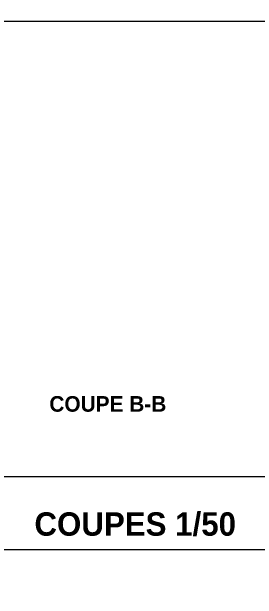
# Model space of a CAD drawing. Header units: metres. Extents: x 1.8 to 61.8, y -52.8 to -10.8.
# Drawn here: x 41.94 to 46.82, y -40.18 to -28.49 of the extents above; entities that cross this region are included whole.
import ezdxf
from ezdxf.enums import TextEntityAlignment as Align

# ---------------------------------------------------------------- set-up
doc = ezdxf.new("R2010")
doc.units = ezdxf.units.M
doc.header["$MEASUREMENT"] = 0
for name, color, linetype in [('Calque commun', 7, 'Continuous'), ('Cotations', 7, 'Continuous'), ('Textes', 7, 'Continuous')]:
    doc.layers.add(name, color=color, linetype=linetype)
doc.styles.add('Century Gothic', font='GOTHICB.TTF', dxfattribs={"height": 0.31023})
doc.styles.add('Century Gothic9', font='GOTHICB.TTF', dxfattribs={"height": 0.465345})

# ---------------------------------------------------------------- blocks, each defined once
blk = doc.blocks.new('CARTDCE')
at = {"layer": 'Calque commun', "color": 9, "linetype": 'Continuous', "lineweight": 9}
blk.add_line((20.202, 28.93), (-21.798, 28.93), dxfattribs=at)

msp = doc.modelspace()

# ---------------------------------------------------------------- linework, layer by layer
at = {"layer": 'Cotations', "color": 7, "linetype": 'Continuous', "lineweight": 9}
for p, q in [((1.764, -28.678), (61.764, -28.678)), ((51.443, -39.195), (1.764, -39.195))]:
    msp.add_line(p, q, dxfattribs=at)

# ---------------------------------------------------------------- block references
at = {"layer": 'Calque commun', "color": 0, "linetype": 'ByBlock', "lineweight": -2, "xscale": 0.5, "yscale": 0.5, "zscale": 0.5}
msp.add_blockref('CARTDCE', (51.356, -52.21), dxfattribs=at)

# ---------------------------------------------------------------- texts
at = {"layer": 'Textes', "color": 5, "linetype": 'ByBlock', "lineweight": -2}
for s, height, style, p in [('COUPE B-B', 0.3102, 'Century Gothic', (42.684, -36.137)), ('COUPES 1/50', 0.46535, 'Century Gothic9', (42.387, -38.448))]:
    msp.add_text(s, height=height, dxfattribs=dict(at, style=style)).set_placement(p, align=Align.TOP_LEFT)

# ---------------------------------------------------------------- meshes
at = {"layer": 'Calque commun', "color": 7, "linetype": 'Continuous', "lineweight": 9}
mesh = msp.add_polyface(dxfattribs=at)
corners = [(61.764, -10.766), (1.764, -10.766), (1.764, -52.766), (61.764, -52.766)]
mesh.append_faces([[corners[k] for k in face] for face in [(0, 1, 2, 3)]], dxfattribs={"color": 7})

doc.saveas('drawing.dxf')
